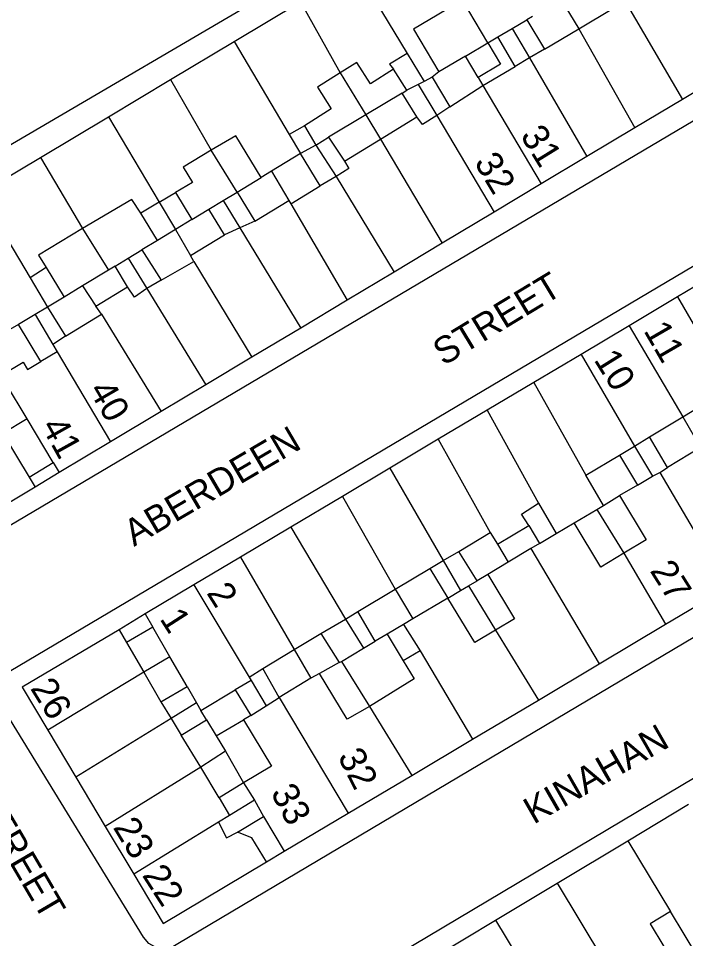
# Model space of a CAD drawing. Extents: x 313394 to 313988, y 234637 to 235057.
# Drawn here: x 313484 to 313534, y 234769.7 to 234838.8 of the extents above; entities that cross this region are included whole.
import ezdxf

# ---------------------------------------------------------------- set-up
doc = ezdxf.new("R2010")
doc.units = 0
doc.layers.add('OSi_BASEMAP', color=7, linetype='Continuous')

msp = doc.modelspace()

# ---------------------------------------------------------------- linework, layer by layer
at = {"layer": 'OSi_BASEMAP'}
for points in [[(313479.498, 234859.864), (313502.062, 234881.126), (313503.63, 234882.283), (313504.148, 234882.469), (313504.989, 234882.397), (313506.594, 234881.994), (313569.187, 234859.502), (313583.978, 234811.103), (313493.496, 234757.201), (313492.938, 234756.955), (313491.979, 234756.805), (313491.277, 234757.018), (313489.521, 234758.48), (313474.802, 234782.813)], [(313466.159, 234819.213), (313542.692, 234864.086), (313543.332, 234864.093), (313543.755, 234863.978), (313558.106, 234859.286), (313558.751, 234858.853), (313559.297, 234858.339), (313559.722, 234857.783), (313564.377, 234850.749), (313564.486, 234849.93), (313564.39, 234849.529), (313564.117, 234848.884), (313563.404, 234848.159), (313478.824, 234798.04), (313478.246, 234797.853), (313477.266, 234797.823), (313476.805, 234797.898), (313476.403, 234798.094), (313476.096, 234798.771), (313464.961, 234817.1), (313464.935, 234817.7), (313465.15, 234818.162), (313466.159, 234819.213)], [(313509.274, 234842.508), (313513.126, 234836.143)], [(313509.274, 234842.508), (313513.126, 234836.143)], [(313483.272, 234789.744), (313567.474, 234839.679), (313568.053, 234839.785), (313568.654, 234839.671), (313569.16, 234839.156), (313569.566, 234838.58), (313572.142, 234833.306), (313572.716, 234831.951), (313575.177, 234824.315), (313575.456, 234822.517), (313576.046, 234819.683), (313576.181, 234818.224), (313576.128, 234817.583), (313575.853, 234817.1), (313575.24, 234816.413), (313495.115, 234768.822), (313494.634, 234768.817), (313493.749, 234769.327), (313493.344, 234769.803), (313482.394, 234787.634), (313482.347, 234788.334), (313482.877, 234789.279), (313483.272, 234789.744)], [(313500.144, 234837.04), (313505.12, 234840.02)], [(313505.12, 234840.02), (313508.11, 234834.684)], [(313505.12, 234840.02), (313508.11, 234834.684)], [(313517.277, 234840.143), (313513.596, 234837.962), (313515.499, 234834.751)], [(313519.18, 234836.933), (313517.277, 234840.143)], [(313524.7, 234840.204), (313526.01, 234837.994)], [(313529.481, 234840.051), (313533.797, 234832.691)], [(313526.01, 234837.994), (313528.574, 234839.513)], [(313521.007, 234838.015), (313522.121, 234838.675)], [(313522.537, 234838.922), (313522.121, 234838.675)], [(313522.121, 234838.675), (313523.43, 234836.465)], [(313519.939, 234837.383), (313521.007, 234838.015)], [(313521.007, 234838.015), (313522.317, 234835.805)], [(313521.007, 234838.015), (313522.317, 234835.805)], [(313523.43, 234836.465), (313526.01, 234837.994)], [(313526.01, 234837.994), (313530.221, 234830.549)], [(313495.369, 234834.18), (313500.144, 234837.04)], [(313500.144, 234837.04), (313504.281, 234830.065)], [(313517.503, 234835.939), (313519.18, 234836.933)], [(313519.18, 234836.933), (313520.127, 234835.335), (313518.45, 234834.341)], [(313519.18, 234836.933), (313519.939, 234837.383)], [(313521.249, 234835.172), (313519.939, 234837.383)], [(313523.43, 234836.465), (313522.317, 234835.805)], [(313513.126, 234836.143), (313511.809, 234835.325), (313512.099, 234834.969)], [(313513.126, 234836.143), (313514.396, 234834.045)], [(313513.126, 234836.143), (313514.396, 234834.045)], [(313517.503, 234835.939), (313515.499, 234834.751)], [(313518.45, 234834.341), (313517.503, 234835.939)], [(313522.317, 234835.805), (313521.249, 234835.172)], [(313522.317, 234835.805), (313526.621, 234828.393)], [(313522.317, 234835.805), (313526.621, 234828.393)], [(313512.099, 234834.969), (313510.368, 234833.865), (313509.344, 234835.471), (313508.11, 234834.684)], [(313513.11, 234833.384), (313512.099, 234834.969)], [(313518.813, 234833.729), (313521.249, 234835.172)], [(313537.479, 234834.897), (313533.797, 234832.691)], [(313490.707, 234831.388), (313495.369, 234834.18)], [(313495.369, 234834.18), (313498.432, 234828.872)], [(313508.11, 234834.684), (313506.41, 234833.6), (313507.434, 234831.992), (313505.433, 234830.718)], [(313508.11, 234834.684), (313510.022, 234831.525)], [(313514.996, 234834.353), (313514.396, 234834.045)], [(313514.996, 234834.353), (313514.396, 234834.045)], [(313515.499, 234834.751), (313514.996, 234834.353)], [(313514.996, 234834.353), (313516.344, 234832.137)], [(313518.45, 234834.341), (313518.813, 234833.729)], [(313513.959, 234833.82), (313513.11, 234833.384)], [(313513.959, 234833.82), (313513.11, 234833.384)], [(313514.396, 234834.045), (313513.959, 234833.82)], [(313514.396, 234834.045), (313513.959, 234833.82)], [(313513.959, 234833.82), (313515.351, 234831.477)], [(313513.959, 234833.82), (313515.351, 234831.477)], [(313516.344, 234832.137), (313518.813, 234833.729)], [(313518.813, 234833.729), (313523.2, 234826.344)], [(313518.813, 234833.729), (313523.2, 234826.344)], [(313512.756, 234833.159), (313510.022, 234831.525)], [(313512.756, 234833.159), (313513.11, 234833.384)], [(313513.866, 234831.393), (313512.756, 234833.159)], [(313516.344, 234832.137), (313515.351, 234831.477)], [(313533.797, 234832.691), (313530.221, 234830.549)], [(313485.611, 234828.336), (313490.707, 234831.388)], [(313490.707, 234831.388), (313494.523, 234824.967)], [(313510.022, 234831.525), (313507.222, 234829.852)], [(313510.022, 234831.525), (313511.124, 234829.704)], [(313511.124, 234829.704), (313513.866, 234831.393)], [(313515.351, 234831.477), (313514.29, 234830.809), (313513.866, 234831.393)], [(313515.351, 234831.477), (313519.662, 234824.225)], [(313515.351, 234831.477), (313519.662, 234824.225)], [(313505.433, 234830.718), (313504.281, 234830.065)], [(313505.433, 234830.718), (313506.273, 234829.268)], [(313504.281, 234830.065), (313505.135, 234828.625)], [(313504.281, 234830.065), (313505.135, 234828.625)], [(313530.221, 234830.549), (313526.621, 234828.393)], [(313502.184, 234826.834), (313500.265, 234829.953), (313498.432, 234828.872)], [(313506.273, 234829.268), (313507.222, 234829.852)], [(313507.222, 234829.852), (313508.435, 234828.046)], [(313508.435, 234828.046), (313511.124, 234829.704)], [(313511.124, 234829.704), (313515.756, 234821.886)], [(313511.124, 234829.704), (313515.756, 234821.886)], [(313498.432, 234828.872), (313496.332, 234827.597), (313497.02, 234826.464), (313495.753, 234825.696)], [(313500.366, 234825.731), (313498.432, 234828.872)], [(313505.135, 234828.625), (313502.94, 234827.293)], [(313506.273, 234829.268), (313505.135, 234828.625)], [(313506.273, 234829.268), (313505.135, 234828.625)], [(313506.613, 234826.19), (313505.135, 234828.625)], [(313506.273, 234829.268), (313507.794, 234826.908)], [(313506.273, 234829.268), (313507.794, 234826.908)], [(313481.069, 234825.615), (313485.611, 234828.336)], [(313485.611, 234828.336), (313488.768, 234822.993)], [(313508.435, 234828.046), (313508.751, 234827.512), (313507.794, 234826.908)], [(313526.621, 234828.393), (313523.2, 234826.344)], [(313526.621, 234828.393), (313523.2, 234826.344)], [(313502.94, 234827.293), (313502.184, 234826.834)], [(313502.94, 234827.293), (313504.244, 234825.09)], [(313500.366, 234825.731), (313502.184, 234826.834)], [(313507.794, 234826.908), (313506.613, 234826.19)], [(313507.794, 234826.908), (313512.154, 234819.728)], [(313507.794, 234826.908), (313512.154, 234819.728)], [(313504.394, 234824.844), (313506.613, 234826.19)], [(313523.2, 234826.344), (313519.662, 234824.225)], [(313523.2, 234826.344), (313519.662, 234824.225)], [(313481.069, 234825.615), (313484.847, 234819.286)], [(313481.069, 234825.615), (313484.847, 234819.286)], [(313493.143, 234824.149), (313492.459, 234825.171), (313488.768, 234822.993)], [(313494.523, 234824.967), (313495.753, 234825.696)], [(313495.753, 234825.696), (313496.979, 234823.676)], [(313499.322, 234825.098), (313500.366, 234825.731)], [(313500.366, 234825.731), (313501.694, 234823.543)], [(313494.523, 234824.967), (313493.143, 234824.149)], [(313494.523, 234824.967), (313495.737, 234822.923)], [(313494.523, 234824.967), (313495.737, 234822.923)], [(313498.245, 234824.444), (313499.322, 234825.098)], [(313499.322, 234825.098), (313500.572, 234823.041)], [(313499.322, 234825.098), (313500.572, 234823.041)], [(313501.694, 234823.543), (313504.244, 234825.09)], [(313504.244, 234825.09), (313504.394, 234824.844)], [(313504.394, 234824.844), (313508.622, 234817.613)], [(313504.394, 234824.844), (313508.622, 234817.613)], [(313494.385, 234822.102), (313493.143, 234824.149)], [(313496.979, 234823.676), (313498.245, 234824.444)], [(313499.41, 234822.525), (313498.245, 234824.444)], [(313519.662, 234824.225), (313515.756, 234821.886)], [(313519.662, 234824.225), (313515.756, 234821.886)], [(313496.979, 234823.676), (313495.737, 234822.923)], [(313501.694, 234823.543), (313500.572, 234823.041)], [(313488.768, 234822.993), (313485.472, 234821.008), (313486.044, 234820.066)], [(313488.768, 234822.993), (313490.709, 234819.872)], [(313495.737, 234822.923), (313494.385, 234822.102)], [(313495.737, 234822.923), (313496.869, 234820.984)], [(313496.869, 234820.984), (313499.41, 234822.525)], [(313500.572, 234823.041), (313499.41, 234822.525)], [(313500.572, 234823.041), (313505.142, 234815.528)], [(313500.572, 234823.041), (313505.142, 234815.528)], [(313494.385, 234822.102), (313493.221, 234821.396)], [(313515.756, 234821.886), (313512.154, 234819.728)], [(313515.756, 234821.886), (313512.154, 234819.728)], [(313492.197, 234820.775), (313493.221, 234821.396)], [(313493.221, 234821.396), (313494.674, 234819.114)], [(313491.208, 234820.175), (313492.197, 234820.775)], [(313492.197, 234820.775), (313493.596, 234818.489)], [(313492.197, 234820.775), (313493.596, 234818.489)], [(313494.674, 234819.114), (313497.114, 234820.517)], [(313497.114, 234820.517), (313496.869, 234820.984)], [(313497.114, 234820.517), (313501.468, 234813.328)], [(313486.044, 234820.066), (313484.847, 234819.286)], [(313486.044, 234820.066), (313487.385, 234817.855)], [(313490.709, 234819.872), (313488.768, 234818.689)], [(313491.208, 234820.175), (313490.709, 234819.872)], [(313492.155, 234818.613), (313491.208, 234820.175)], [(313512.154, 234819.728), (313508.622, 234817.613)], [(313512.154, 234819.728), (313508.622, 234817.613)], [(313536.786, 234819.869), (313533.431, 234817.87)], [(313536.786, 234819.869), (313533.431, 234817.87)], [(313484.847, 234819.286), (313486.149, 234817.105)], [(313484.847, 234819.286), (313486.149, 234817.105)], [(313494.674, 234819.114), (313493.596, 234818.489)], [(313488.768, 234818.689), (313487.385, 234817.855)], [(313488.768, 234818.689), (313489.758, 234817.16)], [(313489.758, 234817.16), (313492.155, 234818.613)], [(313493.596, 234818.489), (313492.67, 234817.838), (313492.155, 234818.613)], [(313493.596, 234818.489), (313498.019, 234811.262)], [(313487.385, 234817.855), (313486.149, 234817.105)], [(313508.622, 234817.613), (313505.142, 234815.528)], [(313508.622, 234817.613), (313505.142, 234815.528)], [(313533.431, 234817.87), (313529.79, 234815.702)], [(313533.431, 234817.87), (313529.79, 234815.702)], [(313533.431, 234817.87), (313537.387, 234811.003)], [(313533.431, 234817.87), (313537.387, 234811.003)], [(313486.149, 234817.105), (313485.202, 234816.535)], [(313486.149, 234817.105), (313485.202, 234816.535)], [(313486.149, 234817.105), (313487.477, 234814.917)], [(313490.192, 234816.563), (313489.758, 234817.16)], [(313485.202, 234816.535), (313483.971, 234815.793)], [(313485.202, 234816.535), (313483.971, 234815.793)], [(313485.202, 234816.535), (313486.543, 234814.278)], [(313485.202, 234816.535), (313486.543, 234814.278)], [(313487.477, 234814.917), (313490.192, 234816.563)], [(313490.192, 234816.563), (313494.658, 234809.249)], [(313483.971, 234815.793), (313482.958, 234815.219)], [(313485.637, 234813.018), (313483.971, 234815.793)], [(313505.142, 234815.528), (313501.468, 234813.328)], [(313529.79, 234815.702), (313526.178, 234813.551)], [(313529.79, 234815.702), (313526.178, 234813.551)], [(313529.79, 234815.702), (313533.812, 234808.852)], [(313529.79, 234815.702), (313533.812, 234808.852)], [(313487.477, 234814.917), (313486.543, 234814.278)], [(313486.543, 234814.278), (313486.87, 234813.747)], [(313486.543, 234814.278), (313486.87, 234813.747)], [(313486.87, 234813.747), (313485.637, 234813.018)], [(313486.87, 234813.747), (313490.879, 234806.986)], [(313486.87, 234813.747), (313490.879, 234806.986)], [(313526.178, 234813.551), (313522.639, 234811.443)], [(313526.178, 234813.551), (313522.639, 234811.443)], [(313526.178, 234813.551), (313530.201, 234806.669)], [(313526.178, 234813.551), (313530.201, 234806.669)], [(313482.644, 234811.974), (313484.306, 234812.969), (313484.636, 234812.418), (313485.637, 234813.018)], [(313501.468, 234813.328), (313498.019, 234811.262)], [(313484.605, 234808.7), (313482.975, 234811.423)], [(313522.639, 234811.443), (313519.143, 234809.361)], [(313522.639, 234811.443), (313519.143, 234809.361)], [(313522.639, 234811.443), (313526.547, 234804.483)], [(313522.639, 234811.443), (313526.547, 234804.483)], [(313498.019, 234811.262), (313494.658, 234809.249)], [(313533.812, 234808.852), (313536.254, 234810.327)], [(313519.143, 234809.361), (313515.47, 234807.173)], [(313519.143, 234809.361), (313515.47, 234807.173)], [(313519.143, 234809.361), (313522.98, 234802.366)], [(313519.143, 234809.361), (313522.98, 234802.366)], [(313484.605, 234808.7), (313482.793, 234807.614)], [(313486.569, 234805.422), (313484.605, 234808.7)], [(313494.658, 234809.249), (313490.879, 234806.986)], [(313494.658, 234809.249), (313490.879, 234806.986)], [(313531.318, 234807.352), (313533.812, 234808.852)], [(313533.812, 234808.852), (313535.155, 234806.566)], [(313482.793, 234807.614), (313484.756, 234804.336)], [(313530.201, 234806.669), (313531.318, 234807.352)], [(313532.674, 234805.059), (313531.318, 234807.352)], [(313490.879, 234806.986), (313487.018, 234804.673)], [(313490.879, 234806.986), (313487.018, 234804.673)], [(313515.47, 234807.173), (313511.832, 234805.007)], [(313515.47, 234807.173), (313511.832, 234805.007)], [(313515.47, 234807.173), (313519.369, 234800.183)], [(313515.47, 234807.173), (313519.369, 234800.183)], [(313529.063, 234805.985), (313530.201, 234806.669)], [(313530.201, 234806.669), (313531.536, 234804.397)], [(313530.201, 234806.669), (313531.536, 234804.397)], [(313535.155, 234806.566), (313532.674, 234805.059)], [(313526.547, 234804.483), (313529.063, 234805.985)], [(313529.063, 234805.985), (313530.42, 234803.733)], [(313484.756, 234804.336), (313486.569, 234805.422)], [(313486.569, 234805.422), (313487.018, 234804.673)], [(313486.569, 234805.422), (313487.018, 234804.673)], [(313487.018, 234804.673), (313485.205, 234803.587)], [(313487.018, 234804.673), (313485.205, 234803.587)], [(313511.832, 234805.007), (313508.274, 234802.888)], [(313511.832, 234805.007), (313508.274, 234802.888)], [(313511.832, 234805.007), (313515.823, 234798.065)], [(313511.832, 234805.007), (313515.823, 234798.065)], [(313527.86, 234802.214), (313526.547, 234804.483)], [(313531.536, 234804.397), (313532.086, 234804.689)], [(313531.536, 234804.397), (313532.086, 234804.689)], [(313532.086, 234804.689), (313532.674, 234805.059)], [(313532.086, 234804.689), (313532.674, 234805.059)], [(313532.086, 234804.689), (313537.169, 234796.051)], [(313532.086, 234804.689), (313537.169, 234796.051)], [(313484.756, 234804.336), (313485.205, 234803.587)], [(313530.42, 234803.733), (313531.536, 234804.397)], [(313530.42, 234803.733), (313531.536, 234804.397)], [(313485.205, 234803.587), (313477.964, 234799.25), (313475.552, 234803.278)], [(313485.205, 234803.587), (313477.964, 234799.25), (313475.552, 234803.278)], [(313530.42, 234803.733), (313529.072, 234802.949)], [(313508.274, 234802.888), (313504.39, 234800.574)], [(313508.274, 234802.888), (313504.39, 234800.574)], [(313508.274, 234802.888), (313512.234, 234795.926)], [(313508.274, 234802.888), (313512.234, 234795.926)], [(313522.251, 234800.705), (313521.711, 234801.545), (313522.98, 234802.366)], [(313522.98, 234802.366), (313524.326, 234800.1)], [(313522.98, 234802.366), (313524.326, 234800.1)], [(313527.86, 234802.214), (313529.072, 234802.949)], [(313529.072, 234802.949), (313531.066, 234799.626), (313529.384, 234798.616)], [(313525.663, 234800.903), (313527.364, 234801.891)], [(313527.364, 234801.891), (313527.86, 234802.214)], [(313527.364, 234801.891), (313529.384, 234798.616)], [(313504.39, 234800.574), (313500.616, 234798.327)], [(313504.39, 234800.574), (313500.616, 234798.327)], [(313504.39, 234800.574), (313508.513, 234793.679)], [(313504.39, 234800.574), (313508.513, 234793.679)], [(313519.901, 234799.294), (313522.251, 234800.705)], [(313522.251, 234800.705), (313523.068, 234799.342)], [(313524.326, 234800.1), (313525.663, 234800.903)], [(313524.326, 234800.1), (313525.663, 234800.903)], [(313529.384, 234798.616), (313527.658, 234797.58), (313525.663, 234800.903)], [(313517.005, 234798.749), (313519.369, 234800.183)], [(313519.369, 234800.183), (313519.901, 234799.294)], [(313523.068, 234799.342), (313524.326, 234800.1)], [(313523.068, 234799.342), (313524.326, 234800.1)], [(313519.901, 234799.294), (313520.703, 234797.957)], [(313522.41, 234798.972), (313520.703, 234797.957)], [(313523.068, 234799.342), (313522.41, 234798.972)], [(313522.41, 234798.972), (313527.538, 234790.315)], [(313522.41, 234798.972), (313527.538, 234790.315)], [(313500.616, 234798.327), (313497.12, 234796.245)], [(313500.616, 234798.327), (313497.12, 234796.245)], [(313500.616, 234798.327), (313504.661, 234791.402)], [(313500.616, 234798.327), (313504.661, 234791.402)], [(313515.823, 234798.065), (313517.005, 234798.749)], [(313518.392, 234796.537), (313517.005, 234798.749)], [(313529.384, 234798.616), (313532.53, 234793.288)], [(313529.384, 234798.616), (313532.53, 234793.288)], [(313514.838, 234797.47), (313515.823, 234798.065)], [(313515.823, 234798.065), (313517.136, 234795.816)], [(313515.823, 234798.065), (313517.136, 234795.816)], [(313520.703, 234797.957), (313519.195, 234797.02)], [(313512.234, 234795.926), (313514.838, 234797.47)], [(313514.838, 234797.47), (313516.195, 234795.242)], [(313519.195, 234797.02), (313518.392, 234796.537)], [(313519.195, 234797.02), (313521.19, 234793.697), (313519.751, 234792.833)], [(313497.12, 234796.245), (313493.469, 234794.077)], [(313497.12, 234796.245), (313493.469, 234794.077)], [(313497.12, 234796.245), (313501.272, 234789.312)], [(313497.12, 234796.245), (313501.272, 234789.312)], [(313517.136, 234795.816), (313517.727, 234796.169)], [(313517.727, 234796.169), (313518.392, 234796.537)], [(313517.727, 234796.169), (313519.751, 234792.833)], [(313509.437, 234794.249), (313512.234, 234795.926)], [(313512.234, 234795.926), (313513.569, 234793.699)], [(313516.195, 234795.242), (313517.136, 234795.816)], [(313532.53, 234793.288), (313537.169, 234796.051)], [(313532.53, 234793.288), (313537.169, 234796.051)], [(313516.195, 234795.242), (313513.569, 234793.699)], [(313519.751, 234792.833), (313518.205, 234791.905), (313516.195, 234795.242)], [(313493.469, 234794.077), (313491.514, 234792.871)], [(313493.469, 234794.077), (313491.514, 234792.871)], [(313493.469, 234794.077), (313494.036, 234793.068)], [(313493.469, 234794.077), (313494.036, 234793.068)], [(313508.513, 234793.679), (313509.437, 234794.249)], [(313510.724, 234792.023), (313509.437, 234794.249)], [(313506.664, 234792.593), (313508.513, 234793.679)], [(313508.513, 234793.679), (313509.848, 234791.493)], [(313508.513, 234793.679), (313509.848, 234791.493)], [(313513.569, 234793.699), (313512.868, 234793.28)], [(313491.514, 234792.871), (313484.24, 234788.574), (313486.171, 234785.331)], [(313491.514, 234792.871), (313484.24, 234788.574), (313486.171, 234785.331)], [(313491.514, 234792.871), (313492.058, 234791.919)], [(313491.514, 234792.871), (313492.058, 234791.919)], [(313494.036, 234793.068), (313492.058, 234791.919)], [(313495.327, 234790.846), (313494.036, 234793.068)], [(313512.868, 234793.28), (313511.621, 234792.552)], [(313512.868, 234793.28), (313514.095, 234791.292)], [(313512.868, 234793.28), (313514.095, 234791.292)], [(313519.751, 234792.833), (313522.978, 234787.599)], [(313519.751, 234792.833), (313522.978, 234787.599)], [(313527.538, 234790.315), (313532.53, 234793.288)], [(313527.538, 234790.315), (313532.53, 234793.288)], [(313504.661, 234791.402), (313506.664, 234792.593)], [(313506.664, 234792.593), (313508.032, 234790.413)], [(313509.848, 234791.493), (313510.724, 234792.023)], [(313511.621, 234792.552), (313510.724, 234792.023)], [(313511.621, 234792.552), (313512.842, 234790.54)], [(313492.058, 234791.919), (313493.357, 234789.684)], [(313502.299, 234789.953), (313504.661, 234791.402)], [(313504.661, 234791.402), (313505.894, 234789.229)], [(313508.2, 234790.501), (313509.848, 234791.493)], [(313495.327, 234790.846), (313493.357, 234789.684)], [(313496.633, 234788.601), (313495.327, 234790.846)], [(313514.095, 234791.292), (313512.842, 234790.54)], [(313514.095, 234791.292), (313518.038, 234784.656)], [(313514.095, 234791.292), (313518.038, 234784.656)], [(313501.272, 234789.312), (313502.299, 234789.953)], [(313503.532, 234787.78), (313502.299, 234789.953)], [(313508.032, 234790.413), (313506.561, 234789.591)], [(313508.032, 234790.413), (313508.2, 234790.501)], [(313508.2, 234790.501), (313510.31, 234787.107)], [(313512.842, 234790.54), (313513.661, 234789.176), (313510.31, 234787.107)], [(313522.978, 234787.599), (313527.538, 234790.315)], [(313522.978, 234787.599), (313527.538, 234790.315)], [(313493.357, 234789.684), (313486.171, 234785.331)], [(313493.357, 234789.684), (313486.171, 234785.331)], [(313493.357, 234789.684), (313494.656, 234787.451)], [(313501.272, 234789.312), (313501.418, 234789.063)], [(313501.272, 234789.312), (313501.418, 234789.063)], [(313506.561, 234789.591), (313505.894, 234789.229)], [(313510.31, 234787.107), (313508.618, 234786.149), (313506.561, 234789.591)], [(313494.656, 234787.451), (313496.633, 234788.601)], [(313496.633, 234788.601), (313497.322, 234787.376)], [(313496.633, 234788.601), (313497.322, 234787.376)], [(313501.418, 234789.063), (313500.229, 234788.374)], [(313501.418, 234789.063), (313502.556, 234787.159)], [(313501.418, 234789.063), (313502.556, 234787.159)], [(313505.894, 234789.229), (313503.532, 234787.78)], [(313497.643, 234786.804), (313500.229, 234788.374)], [(313500.229, 234788.374), (313501.401, 234786.443)], [(313494.656, 234787.451), (313495.415, 234786.205)], [(313494.656, 234787.451), (313495.415, 234786.205)], [(313497.322, 234787.376), (313495.415, 234786.205)], [(313497.322, 234787.376), (313495.415, 234786.205)], [(313497.322, 234787.376), (313497.643, 234786.804)], [(313497.322, 234787.376), (313497.643, 234786.804)], [(313502.556, 234787.159), (313503.532, 234787.78)], [(313502.556, 234787.159), (313503.532, 234787.78)], [(313503.532, 234787.78), (313508.713, 234779.103)], [(313503.532, 234787.78), (313508.713, 234779.103)], [(313518.038, 234784.656), (313522.978, 234787.599)], [(313518.038, 234784.656), (313522.978, 234787.599)], [(313498.059, 234786.119), (313497.643, 234786.804)], [(313501.401, 234786.443), (313502.556, 234787.159)], [(313501.401, 234786.443), (313502.556, 234787.159)], [(313510.31, 234787.107), (313513.48, 234781.942)], [(313510.31, 234787.107), (313513.48, 234781.942)], [(313495.415, 234786.205), (313488.265, 234781.815)], [(313495.415, 234786.205), (313488.265, 234781.815)], [(313495.415, 234786.205), (313496.167, 234784.971)], [(313496.167, 234784.971), (313498.059, 234786.119)], [(313498.059, 234786.119), (313498.792, 234784.911)], [(313498.792, 234784.911), (313500.84, 234786.101)], [(313501.401, 234786.443), (313500.84, 234786.101)], [(313500.84, 234786.101), (313502.947, 234782.633), (313500.85, 234781.371)], [(313486.171, 234785.331), (313488.265, 234781.815)], [(313486.171, 234785.331), (313488.265, 234781.815)], [(313497.636, 234782.551), (313496.167, 234784.971)], [(313498.792, 234784.911), (313499.499, 234783.747)], [(313513.48, 234781.942), (313518.038, 234784.656)], [(313513.48, 234781.942), (313518.038, 234784.656)], [(313499.499, 234783.747), (313497.636, 234782.551)], [(313499.499, 234783.747), (313500.85, 234781.371)], [(313497.636, 234782.551), (313490.471, 234778.113)], [(313497.636, 234782.551), (313490.471, 234778.113)], [(313499.03, 234780.255), (313497.636, 234782.551)], [(313488.265, 234781.815), (313490.471, 234778.113)], [(313488.265, 234781.815), (313490.471, 234778.113)], [(313508.713, 234779.103), (313513.48, 234781.942)], [(313508.713, 234779.103), (313513.48, 234781.942)], [(313500.85, 234781.371), (313499.03, 234780.255)], [(313500.85, 234781.371), (313501.666, 234780.07)], [(313500.85, 234781.371), (313501.666, 234780.07)], [(313499.03, 234780.255), (313499.789, 234778.922)], [(313501.666, 234780.07), (313499.789, 234778.922)], [(313501.666, 234780.07), (313499.789, 234778.922)], [(313501.666, 234780.07), (313502.347, 234778.85)], [(313501.666, 234780.07), (313502.347, 234778.85)], [(313529.695, 234777.037), (313534.242, 234779.768)], [(313529.695, 234777.037), (313534.242, 234779.768)], [(313499.789, 234778.922), (313498.97, 234778.42)], [(313499.789, 234778.922), (313498.97, 234778.42)], [(313503.903, 234776.238), (313508.713, 234779.103)], [(313503.903, 234776.238), (313508.713, 234779.103)], [(313498.97, 234778.42), (313492.606, 234774.527)], [(313498.97, 234778.42), (313492.606, 234774.527)], [(313498.97, 234778.42), (313499.568, 234777.251), (313500.395, 234777.688)], [(313500.395, 234777.688), (313502.347, 234778.85)], [(313502.347, 234778.85), (313503.903, 234776.238)], [(313490.471, 234778.113), (313492.606, 234774.527)], [(313490.471, 234778.113), (313492.606, 234774.527)], [(313502.563, 234775.44), (313501.481, 234777.254), (313500.395, 234777.688)], [(313524.394, 234773.853), (313529.695, 234777.037)], [(313524.394, 234773.853), (313529.695, 234777.037)], [(313529.695, 234777.037), (313532.89, 234771.718)], [(313529.695, 234777.037), (313532.89, 234771.718)], [(313502.563, 234775.44), (313503.903, 234776.238)], [(313502.563, 234775.44), (313503.903, 234776.238)], [(313492.606, 234774.527), (313494.812, 234770.824), (313502.563, 234775.44)], [(313492.606, 234774.527), (313494.812, 234770.824), (313502.563, 234775.44)], [(313519.767, 234771.074), (313524.394, 234773.853)], [(313519.767, 234771.074), (313524.394, 234773.853)], [(313524.394, 234773.853), (313529.64, 234765.12)], [(313524.394, 234773.853), (313529.64, 234765.12)], [(313532.89, 234771.718), (313531.365, 234770.801), (313533.415, 234767.388)], [(313534.943, 234768.304), (313532.89, 234771.718)], [(313515.103, 234768.272), (313519.767, 234771.074)], [(313515.103, 234768.272), (313519.767, 234771.074)], [(313519.767, 234771.074), (313522.962, 234765.754)], [(313519.767, 234771.074), (313522.962, 234765.754)]]:
    msp.add_lwpolyline(points, dxfattribs=at)

# ---------------------------------------------------------------- texts
for s, rotation, p in [('31', 301.67473, (313521.582, 234829.976)), ('32', 300.96919, (313518.123, 234827.959)), ('STREET', 31.20089, (313515.86, 234812.651)), ('11', 300.07539, (313530.838, 234815.329)), ('10', 301.87241, (313527.1, 234813.147)), ('40', 300.07539, (313489.193, 234810.872)), ('41', 299.09512, (313485.62, 234808.154)), ('ABERDEEN', 30.4136, (313492.628, 234799.088)), ('27', 302.07633, (313531.307, 234797.308)), ('2 ', 302.15092, (313498.035, 234795.64)), ('1 ', 302.67342, (313494.514, 234793.702)), ('26', 301.75883, (313484.806, 234788.479)), ('KINAHAN ', 29.79219, (313522.624, 234778.232)), ('32', 297.0145, (313507.886, 234783.359)), ('33', 298.05042, (313502.853, 234780.646)), ('STREET', 300.35413, (313480.518, 234780.055)), ('23', 301.09929, (313491.017, 234778.041)), ('22', 302.7517, (313493.197, 234774.443))]:
    msp.add_text(s, height=2, rotation=rotation, dxfattribs=at).set_placement(p)

doc.saveas('drawing.dxf')
